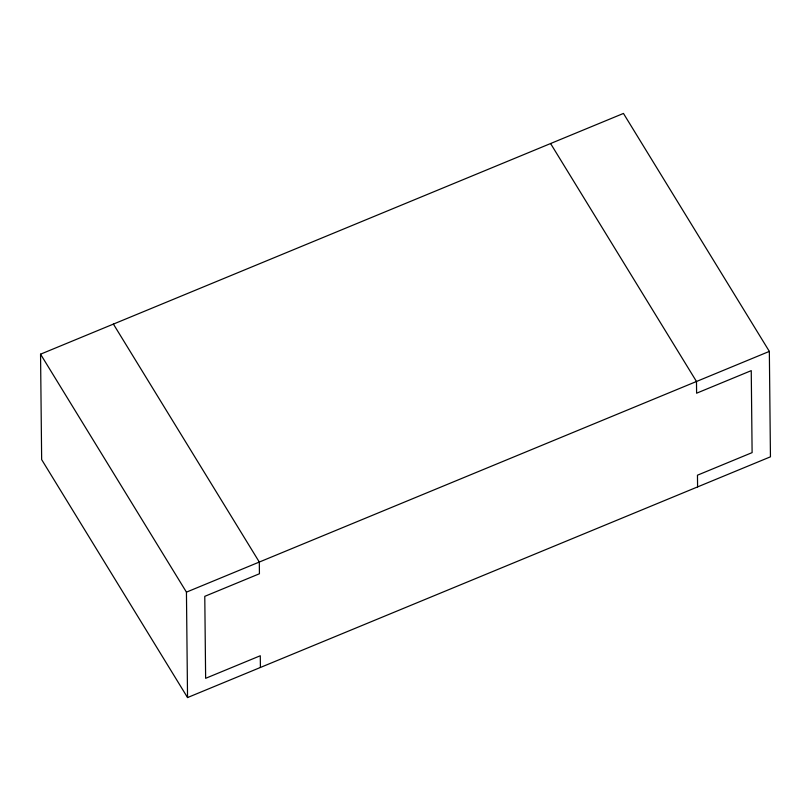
<?xml version="1.0" encoding="UTF-8"?>
<svg xmlns="http://www.w3.org/2000/svg" width="811" height="811" viewBox="0 0 811 811"><rect width="100%" height="100%" fill="white"/><g stroke="black" fill="none" stroke-linecap="round" stroke-linejoin="round"><path stroke-width="1.22" d="M40.55 354.184L623.456 113.439L769.345 351.396L770.45 456.816L187.544 697.561L41.655 459.604L40.55 354.184L186.439 592.142L187.544 697.561M186.439 592.142L769.345 351.396M550.588 143.537L696.487 381.494L696.608 393.203L751.25 370.637L752.111 452.619L697.46 475.195L697.592 486.904M113.408 324.096L259.307 562.053L259.429 573.762L204.777 596.338L205.639 678.32L260.28 655.754L260.412 667.463"/></g></svg>
